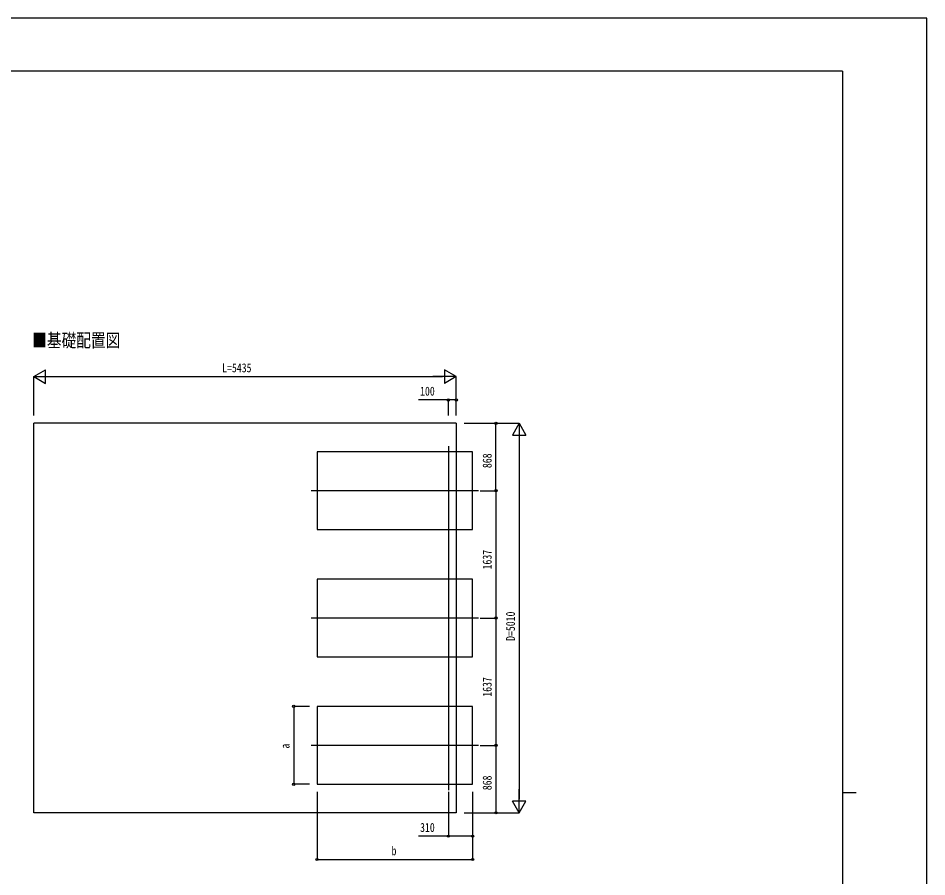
# Model space of a CAD drawing. Units: millimetres, scale not verified. Extents: x -14718 to 14718, y -10395 to 10395.
# Drawn here: x 3026 to 14718, y -646 to 10395 of the extents above; entities that cross this region are included whole.
import ezdxf
from ezdxf.enums import TextEntityAlignment as Align

# ---------------------------------------------------------------- set-up
doc = ezdxf.new("R2010")
doc.units = ezdxf.units.MM
doc.header["$LTSCALE"] = 40
for name, color, linetype in [('0-2_USER1', 3, 'Continuous'), ('0-3_YKK_12', 2, 'Continuous'), ('0-5_YKK_A1', 4, 'Continuous'), ('0-6_YKK_D', 6, 'Continuous'), ('0-7_YKK_ZWAK', 7, 'Continuous')]:
    doc.layers.add(name, color=color, linetype=linetype)
doc.styles.add('ＭＳ ゴシック', font='')
doc.styles.get('ＭＳ ゴシック').set_extended_font_data('MS Gothic')

msp = doc.modelspace()

# ---------------------------------------------------------------- linework, layer by layer
at = {"layer": '0-3_YKK_12'}
for p, q in [((8562.66, 4893.39), (8562.66, 469.39)), ((8947.66, 4318.39), (6797.66, 4318.39)), ((8947.66, 2681.39), (6797.66, 2681.39)), ((8947.66, 1044.39), (6797.66, 1044.39))]:
    msp.add_line(p, q, dxfattribs=at)
at = {"layer": '0-5_YKK_A1'}
for p, q in [((3227.66, 175.39), (3227.66, 5186.39)), ((8662.66, 5186.39), (3227.66, 5186.39)), ((8662.66, 5186.39), (8662.66, 176.39)), ((8662.66, 176.39), (3227.66, 176.39))]:
    msp.add_line(p, q, dxfattribs=at)
for points in [[(6872.66, 4818.39), (6872.66, 3818.39), (8872.66, 3818.39), (8872.66, 4818.39)], [(6872.66, 3181.39), (6872.66, 2181.39), (8872.66, 2181.39), (8872.66, 3181.39)], [(6872.66, 1544.39), (6872.66, 544.39), (8872.66, 544.39), (8872.66, 1544.39)]]:
    msp.add_lwpolyline(points, close=True, dxfattribs=at)
at = {"layer": '0-6_YKK_D'}
for p, q in [((3227.66, 5786.39), (3379.22, 5873.89)), ((3379.22, 5698.89), (3379.22, 5873.89)), ((8662.66, 5786.39), (8511.11, 5873.89)), ((8511.11, 5873.89), (8511.11, 5698.89)), ((3227.66, 5286.39), (3227.66, 5787.39)), ((3227.66, 5786.39), (3379.22, 5698.89)), ((3227.66, 5786.39), (3530.77, 5786.39)), ((3402.66, 5786.39), (8487.66, 5786.39)), ((8662.66, 5786.39), (8359.55, 5786.39)), ((8662.66, 5786.39), (8511.11, 5698.89)), ((8662.66, 5286.39), (8662.66, 5787.39)), ((8562.66, 5286.39), (8562.66, 5487.39)), ((8662.66, 5286.39), (8662.66, 5487.39)), ((8762.66, 5186.39), (9473.66, 5186.39)), ((8972.66, 5186.39), (9173.66, 5186.39)), ((9172.66, 4318.39), (9172.66, 5186.39)), ((9472.66, 5186.39), (9385.16, 5034.84)), ((9472.66, 5186.39), (9560.16, 5034.84)), ((9472.66, 5186.39), (9472.66, 4883.28)), ((9385.16, 5034.84), (9560.16, 5034.84)), ((9472.66, 5011.39), (9472.66, 351.39)), ((8972.66, 4318.39), (9173.66, 4318.39)), ((8972.66, 4318.39), (9173.66, 4318.39)), ((9172.66, 4318.39), (9172.66, 2681.39)), ((8972.66, 2681.39), (9173.66, 2681.39)), ((8972.66, 2681.39), (9173.66, 2681.39)), ((9172.66, 2681.39), (9172.66, 1044.39)), ((6772.66, 1544.39), (6571.66, 1544.39)), ((6572.66, 1544.39), (6572.66, 544.39)), ((8972.66, 1044.39), (9173.66, 1044.39)), ((8972.66, 1044.39), (9173.66, 1044.39)), ((9172.66, 1044.39), (9172.66, 176.39)), ((6772.66, 544.39), (6571.66, 544.39)), ((9472.66, 176.39), (9472.66, 479.5)), ((6872.66, 444.39), (6872.66, -424.61)), ((8562.66, 444.39), (8562.66, -124.61)), ((8872.66, 444.39), (8872.66, -424.61)), ((8872.66, 444.39), (8872.66, -124.61)), ((9472.66, 176.39), (9385.16, 327.95)), ((9560.16, 327.95), (9385.16, 327.95)), ((9472.66, 176.39), (9560.16, 327.95)), ((8762.66, 176.39), (9473.66, 176.39)), ((8972.66, 176.39), (9173.66, 176.39)), ((6872.66, -423.61), (8872.66, -423.61))]:
    msp.add_line(p, q, dxfattribs=at)
for points in [[(8662.66, 5486.39), (8562.66, 5486.39), (8177.56, 5486.39)], [(8872.66, -123.61), (8562.66, -123.61), (8177.56, -123.61)]]:
    msp.add_lwpolyline(points, dxfattribs=at)
for centre in [(8562.66, 5486.39), (8662.66, 5486.39), (9172.66, 5186.39), (9172.66, 4318.39), (9172.66, 4318.39), (9172.66, 2681.39), (9172.66, 2681.39), (6572.66, 1544.39), (9172.66, 1044.39), (9172.66, 1044.39), (6572.66, 544.39), (9172.66, 176.39), (8562.66, -123.61), (8872.66, -123.61), (6872.66, -423.61), (8872.66, -423.61)]:
    msp.add_circle(centre, 14.88, dxfattribs=at)
at = {"layer": '0-7_YKK_ZWAK'}
for p, q in [((13632.57, 9712.5), (-13667.43, 9712.5)), ((13632.57, 9712.5), (13632.57, -8837.5)), ((13632.57, 437.5), (13807.57, 437.5))]:
    msp.add_line(p, q, dxfattribs=at)
msp.add_lwpolyline([(-14717.5, -10395), (14717.5, -10395), (14717.5, 10395), (-14717.5, 10395)], close=True, dxfattribs=at)

# ---------------------------------------------------------------- texts
at = {"layer": '0-2_USER1', "style": 'ＭＳ ゴシック', "width": 0.8}
msp.add_text('■基礎配置図', height=173.2, dxfattribs=at).set_placement((3206.47, 6113.68), align=Align.BOTTOM_LEFT)
at = {"layer": '0-6_YKK_D', "style": 'ＭＳ ゴシック', "width": 0.8}
for s, p in [('L=5435', (5651.16, 5806.39)), ('100', (8197.56, 5506.39)), ('310', (8197.56, -103.61)), ('b', (7830.66, -403.61))]:
    msp.add_text(s, height=115.5, dxfattribs=at).set_placement(p, align=Align.BOTTOM_LEFT)
for s, p in [('868', (9152.66, 4609.59)), ('1637', (9152.66, 3306.69)), ('D=5010', (9452.66, 2387.39)), ('1637', (9152.66, 1669.69)), ('a', (6552.66, 1002.39)), ('868', (9152.66, 467.59))]:
    msp.add_text(s, height=115.5, rotation=90, dxfattribs=at).set_placement(p, align=Align.BOTTOM_LEFT)

doc.saveas('drawing.dxf')
